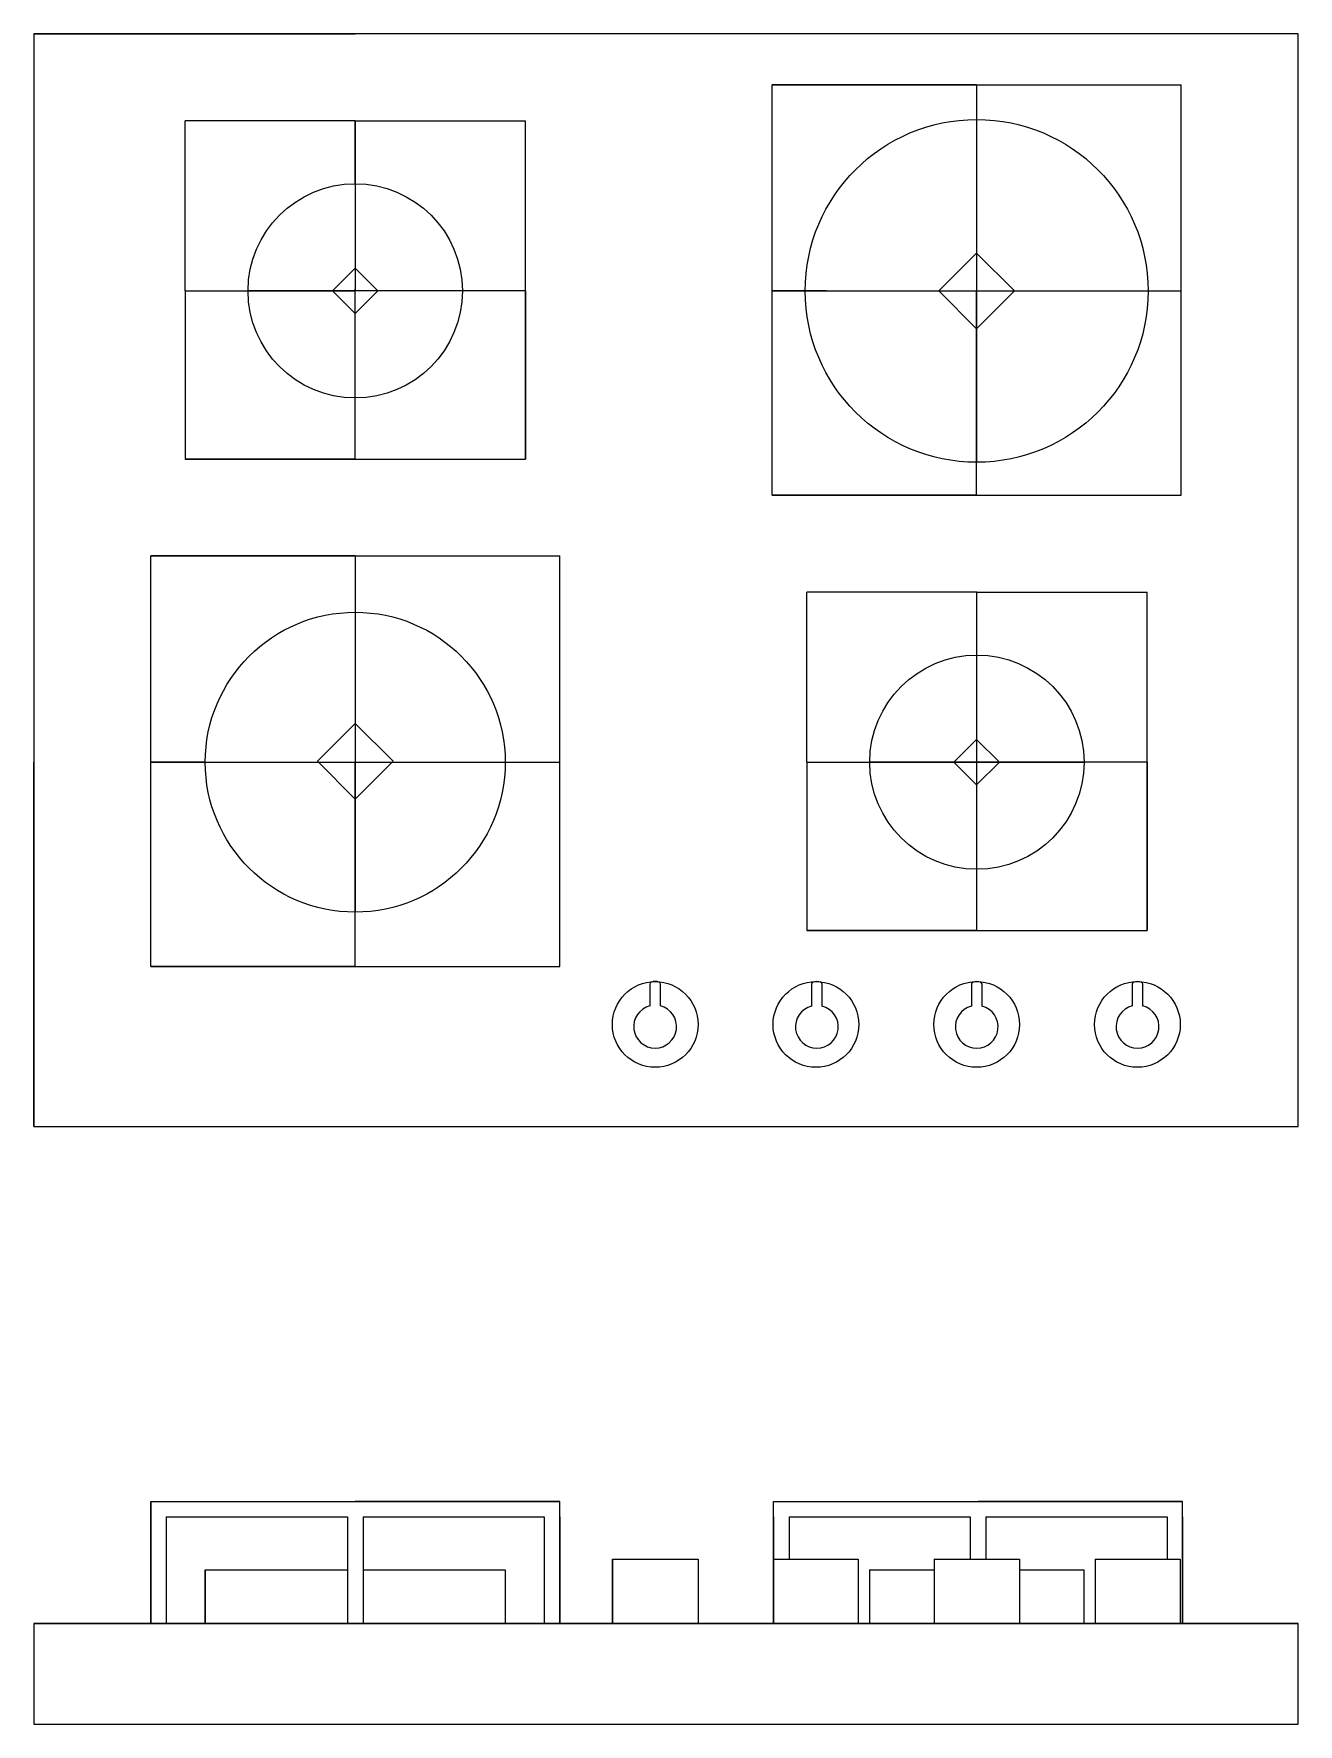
# Model space of a CAD drawing. Header units: millimetres. Extents: x -81 to 6320, y 1460 to 5690.
# Drawn here: x 3838.8 to 3897.8, y 1827.9 to 1906.8 of the extents above; entities that cross this region are included whole.
import ezdxf

# ---------------------------------------------------------------- set-up
doc = ezdxf.new("R2010")
doc.units = ezdxf.units.MM

msp = doc.modelspace()

# ---------------------------------------------------------------- linework, layer by layer
for p, q in [((3838.809, 1906.799), (3853.809, 1906.799)), ((3838.809, 1906.799), (3838.809, 1889.799)), ((3897.809, 1906.799), (3882.809, 1906.799)), ((3873.266, 1885.256), (3873.266, 1904.424)), ((3882.809, 1904.424), (3873.266, 1904.424)), ((3873.266, 1904.424), (3892.352, 1904.424)), ((3882.809, 1904.424), (3882.809, 1894.881)), ((3892.352, 1885.256), (3892.352, 1904.424)), ((3853.809, 1902.739), (3845.869, 1902.739)), ((3845.869, 1894.799), (3845.869, 1902.739)), ((3853.809, 1899.799), (3853.809, 1902.739)), ((3853.809, 1902.739), (3853.809, 1894.799)), ((3853.809, 1902.739), (3861.749, 1902.739)), ((3861.749, 1886.943), (3861.749, 1902.739)), ((3882.809, 1902.799), (3882.809, 1886.799)), ((3882.809, 1901.799), (3882.809, 1887.799)), ((3845.869, 1894.799), (3853.809, 1894.799)), ((3845.869, 1894.799), (3845.869, 1886.943)), ((3853.809, 1894.799), (3848.809, 1894.799)), ((3853.796, 1894.883), (3853.796, 1886.943)), ((3861.749, 1894.799), (3853.809, 1894.799)), ((3861.749, 1894.799), (3861.749, 1886.943)), ((3875.809, 1894.799), (3873.266, 1894.799)), ((3873.266, 1894.799), (3892.352, 1894.799)), ((3873.266, 1894.799), (3882.809, 1894.799)), ((3874.809, 1894.799), (3890.809, 1894.799)), ((3875.809, 1894.799), (3889.809, 1894.799)), ((3882.809, 1885.256), (3882.809, 1894.799)), ((3853.796, 1886.943), (3845.869, 1886.943)), ((3845.869, 1886.943), (3861.749, 1886.943)), ((3882.809, 1885.256), (3873.266, 1885.256)), ((3873.266, 1885.256), (3892.352, 1885.256)), ((3844.266, 1863.256), (3844.266, 1882.424)), ((3853.809, 1882.424), (3844.266, 1882.424)), ((3844.266, 1882.424), (3863.352, 1882.424)), ((3853.809, 1882.424), (3853.809, 1872.881)), ((3863.352, 1863.256), (3863.352, 1882.424)), ((3882.821, 1880.739), (3874.881, 1880.739)), ((3874.881, 1872.799), (3874.881, 1880.739)), ((3882.821, 1877.799), (3882.821, 1880.739)), ((3882.821, 1880.739), (3890.761, 1880.739)), ((3890.761, 1864.943), (3890.761, 1880.739)), ((3853.809, 1879.799), (3853.809, 1865.799)), ((3882.809, 1877.799), (3882.809, 1867.799)), ((3838.809, 1855.799), (3838.809, 1872.799)), ((3846.809, 1872.799), (3844.266, 1872.799)), ((3844.266, 1872.799), (3863.352, 1872.799)), ((3844.266, 1872.799), (3853.809, 1872.799)), ((3846.809, 1872.799), (3860.809, 1872.799)), ((3853.809, 1863.256), (3853.809, 1872.799)), ((3874.881, 1872.799), (3882.821, 1872.799)), ((3874.881, 1872.799), (3874.881, 1864.943)), ((3877.809, 1872.799), (3887.809, 1872.799)), ((3882.821, 1872.799), (3877.821, 1872.799)), ((3882.809, 1872.883), (3882.809, 1864.943)), ((3890.761, 1872.799), (3882.821, 1872.799)), ((3890.761, 1872.799), (3890.761, 1864.943)), ((3882.809, 1864.943), (3874.881, 1864.943)), ((3874.881, 1864.943), (3890.761, 1864.943)), ((3853.809, 1863.256), (3844.266, 1863.256)), ((3844.266, 1863.256), (3863.352, 1863.256)), ((3867.555, 1862.439), (3867.555, 1861.407)), ((3868.055, 1861.407), (3868.055, 1862.439)), ((3875.103, 1862.432), (3875.103, 1861.4)), ((3875.603, 1861.4), (3875.603, 1862.432)), ((3882.563, 1862.432), (3882.563, 1861.401)), ((3883.063, 1861.401), (3883.063, 1862.432)), ((3890.067, 1862.437), (3890.067, 1861.406)), ((3890.567, 1861.406), (3890.567, 1862.437)), ((3844.266, 1832.595), (3844.266, 1838.295)), ((3844.266, 1838.295), (3863.352, 1838.295)), ((3844.266, 1838.295), (3844.266, 1837.569)), ((3853.446, 1838.295), (3854.172, 1838.295)), ((3863.352, 1838.295), (3853.809, 1838.295)), ((3863.352, 1832.595), (3863.352, 1838.295)), ((3873.333, 1832.595), (3873.333, 1838.295)), ((3873.333, 1838.295), (3892.419, 1838.295)), ((3882.513, 1838.295), (3883.238, 1838.295)), ((3892.419, 1838.295), (3882.876, 1838.295)), ((3892.419, 1838.295), (3882.876, 1838.295)), ((3892.419, 1832.595), (3892.419, 1838.295)), ((3844.266, 1837.569), (3844.266, 1832.595)), ((3844.991, 1837.569), (3853.446, 1837.569)), ((3844.991, 1837.569), (3844.991, 1832.595)), ((3853.446, 1837.569), (3853.446, 1832.595)), ((3854.172, 1837.569), (3862.626, 1837.569)), ((3854.172, 1837.569), (3854.172, 1832.595)), ((3862.626, 1837.569), (3862.626, 1832.595)), ((3863.352, 1837.569), (3863.352, 1832.595)), ((3873.333, 1837.569), (3873.333, 1832.595)), ((3874.058, 1837.569), (3882.513, 1837.569)), ((3874.058, 1837.569), (3874.058, 1835.595)), ((3882.513, 1837.569), (3882.513, 1835.595)), ((3883.238, 1837.569), (3891.693, 1837.569)), ((3883.238, 1837.569), (3883.238, 1835.595)), ((3891.693, 1837.569), (3891.693, 1835.595)), ((3892.419, 1837.569), (3892.419, 1832.595)), ((3865.809, 1835.595), (3865.809, 1832.595)), ((3865.809, 1832.595), (3865.809, 1835.595)), ((3865.809, 1835.595), (3869.809, 1835.595)), ((3869.809, 1835.595), (3869.809, 1832.595)), ((3873.333, 1835.595), (3873.333, 1832.595)), ((3873.333, 1835.595), (3877.277, 1835.595)), ((3877.277, 1835.595), (3877.277, 1832.595)), ((3880.833, 1835.595), (3880.833, 1832.595)), ((3880.833, 1835.595), (3884.809, 1835.595)), ((3884.809, 1835.595), (3884.809, 1832.595)), ((3888.333, 1835.595), (3888.333, 1832.595)), ((3888.333, 1835.595), (3892.309, 1835.595)), ((3892.309, 1835.595), (3892.309, 1832.595)), ((3846.809, 1835.095), (3846.809, 1832.595)), ((3846.809, 1832.595), (3846.809, 1835.095)), ((3846.809, 1835.095), (3853.446, 1835.095)), ((3854.172, 1835.095), (3860.809, 1835.095)), ((3860.809, 1835.095), (3860.809, 1832.595)), ((3877.809, 1835.095), (3877.809, 1832.595)), ((3877.809, 1835.095), (3880.833, 1835.095)), ((3884.809, 1835.095), (3887.809, 1835.095)), ((3887.809, 1835.095), (3887.809, 1832.595)), ((3846.809, 1832.595), (3844.266, 1832.595)), ((3860.809, 1832.595), (3863.352, 1832.595))]:
    msp.add_line(p, q)
for points in [[(3838.809, 1855.799), (3897.809, 1855.799), (3897.809, 1906.799), (3838.809, 1906.799)], [(3882.807, 1893.031), (3884.575, 1894.799), (3882.807, 1896.567), (3881.039, 1894.799)], [(3853.809, 1893.738), (3854.869, 1894.799), (3853.809, 1895.859), (3852.748, 1894.799)], [(3853.809, 1871.072), (3855.576, 1872.84), (3853.809, 1874.608), (3852.041, 1872.84)], [(3882.809, 1871.738), (3883.869, 1872.799), (3882.809, 1873.859), (3881.748, 1872.799)], [(3897.814, 1827.895), (3897.814, 1832.595), (3838.814, 1832.595), (3838.814, 1827.895)]]:
    msp.add_lwpolyline(points, close=True)
msp.add_lwpolyline([(3838.814, 1832.595), (3897.814, 1832.595)])
for centre, radius in [((3882.809, 1894.799), 8), ((3853.809, 1894.799), 5), ((3853.809, 1872.799), 7), ((3882.821, 1872.799), 5), ((3867.809, 1860.558), 2), ((3875.309, 1860.558), 2), ((3882.809, 1860.558), 2), ((3890.309, 1860.558), 2)]:
    msp.add_circle(centre, radius)
for centre in [(3867.805, 1860.454), (3875.353, 1860.447), (3882.813, 1860.448), (3890.317, 1860.453)]:
    msp.add_arc(centre, 1, 104.47751, 75.52249)
for points in [[(3868.055, 1862.439), (3868.055, 1862.605), (3867.555, 1862.605), (3867.555, 1862.439)], [(3875.603, 1862.432), (3875.603, 1862.598), (3875.103, 1862.598), (3875.103, 1862.432)], [(3883.063, 1862.432), (3883.063, 1862.599), (3882.563, 1862.599), (3882.563, 1862.432)], [(3890.567, 1862.437), (3890.567, 1862.604), (3890.067, 1862.604), (3890.067, 1862.437)]]:
    msp.add_open_spline(points, degree=3)

doc.saveas('drawing.dxf')
